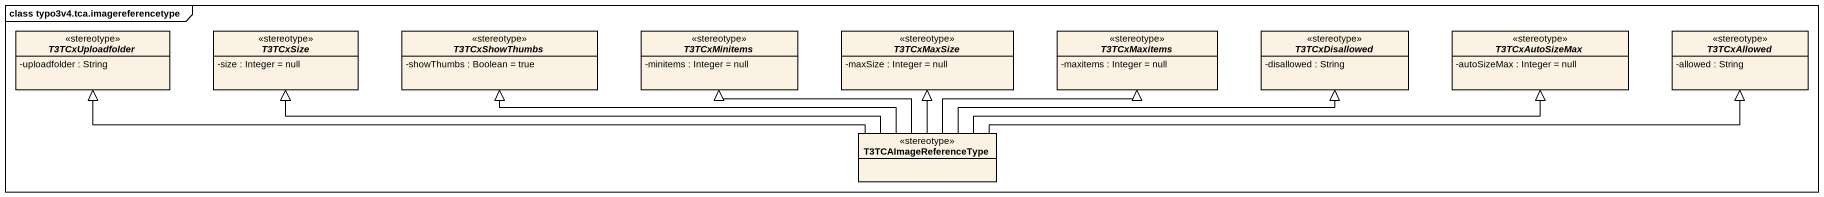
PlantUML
@startuml
mainframe class typo3v4.tca.imagereferencetype
hide circle
hide empty members
skinparam classAttributeIconSize 0
abstract class T3TCxUploadfolder <<stereotype>> {
  -uploadfolder : String
}
abstract class T3TCxSize <<stereotype>> {
  -size : Integer = null
}
abstract class T3TCxShowThumbs <<stereotype>> {
  -showThumbs : Boolean = true
}
abstract class T3TCxMinitems <<stereotype>> {
  -minitems : Integer = null
}
abstract class T3TCxMaxSize <<stereotype>> {
  -maxSize : Integer = null
}
abstract class T3TCxMaxitems <<stereotype>> {
  -maxitems : Integer = null
}
abstract class T3TCxDisallowed <<stereotype>> {
  -disallowed : String
}
abstract class T3TCxAutoSizeMax <<stereotype>> {
  -autoSizeMax : Integer = null
}
abstract class T3TCxAllowed <<stereotype>> {
  -allowed : String
}
class T3TCAImageReferenceType <<stereotype>>
T3TCAImageReferenceType -left-|> T3TCxUploadfolder
T3TCAImageReferenceType -left-|> T3TCxSize
T3TCAImageReferenceType -left-|> T3TCxShowThumbs
T3TCAImageReferenceType -left-|> T3TCxMinitems
T3TCAImageReferenceType -up-|> T3TCxMaxSize
T3TCAImageReferenceType -right-|> T3TCxMaxitems
T3TCAImageReferenceType -right-|> T3TCxDisallowed
T3TCAImageReferenceType -right-|> T3TCxAutoSizeMax
T3TCAImageReferenceType -right-|> T3TCxAllowed
@enduml
